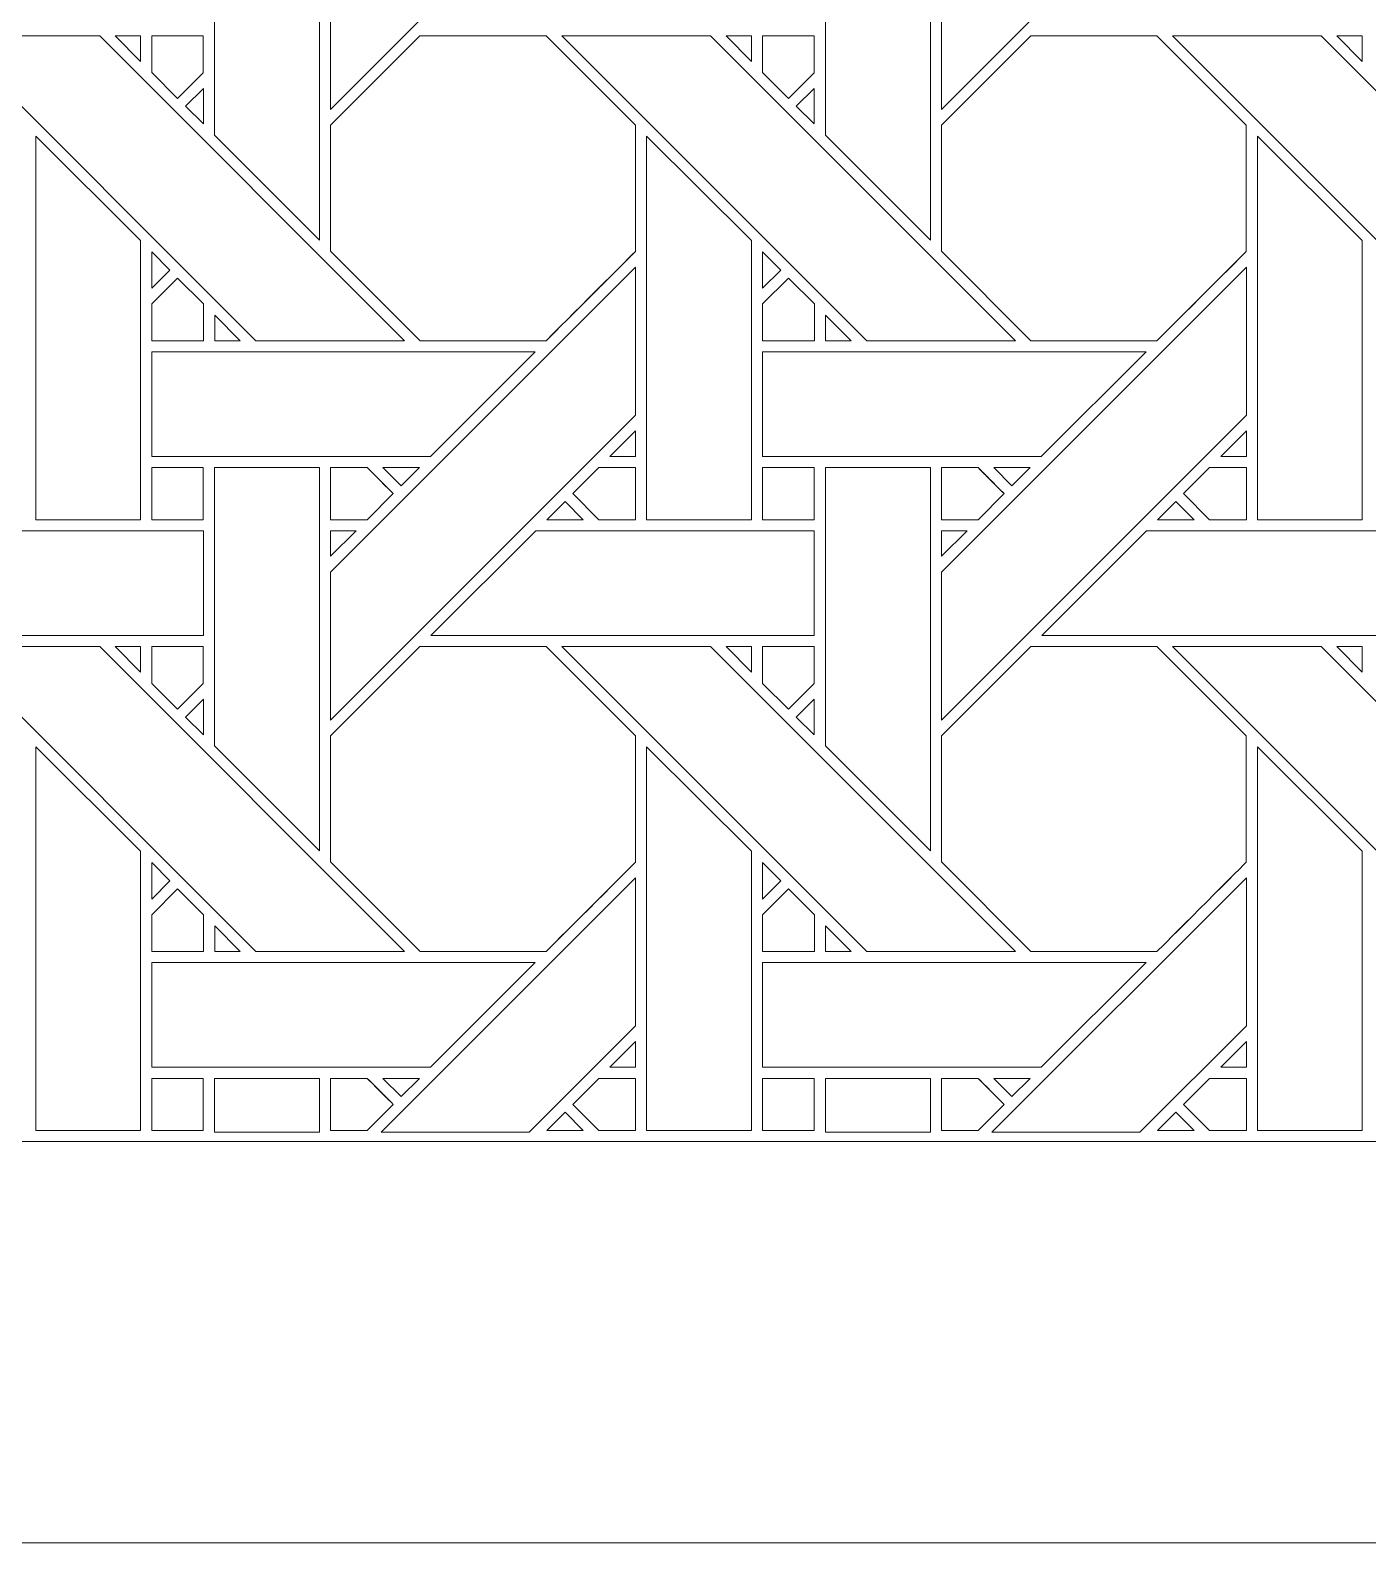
# Model space of a CAD drawing. Header units: inches. Extents: x 4.4 to 20.4, y 5.1 to 13.1.
# Drawn here: x 8.359 to 10.436, y 5.095 to 7.444 of the extents above; entities that cross this region are included whole.
import ezdxf

# ---------------------------------------------------------------- set-up
doc = ezdxf.new("R2010")
doc.units = ezdxf.units.IN
doc.header["$MEASUREMENT"] = 0
doc.layers.add('Design', color=7, linetype='Continuous', lineweight=0)

msp = doc.modelspace()

# ---------------------------------------------------------------- linework, layer by layer
at = {"layer": 'Design'}
for points, knots in [([(4.3829, 13.0948), (4.3829, 13.0948), (4.3829, 5.0948), (4.3829, 5.0948), (4.3829, 5.0948), (20.3829, 5.0948), (20.3829, 5.0948), (20.3829, 5.0948), (20.3829, 13.0948), (20.3829, 13.0948), (20.3829, 13.0948), (4.3829, 13.0948), (4.3829, 13.0948)], [0, 0, 0, 0, 1, 1, 1, 2, 2, 2, 3, 3, 3, 4, 4, 4, 4]), ([(5.0119, 5.7183), (5.0119, 5.7183), (19.7539, 5.7183), (19.7539, 5.7183), (19.7539, 5.7183), (19.7539, 12.4753), (19.7539, 12.4753), (19.7539, 12.4753), (5.0119, 12.4753), (5.0119, 12.4753), (5.0119, 12.4753), (5.0119, 5.7183), (5.0119, 5.7183)], [0, 0, 0, 0, 1, 1, 1, 2, 2, 2, 3, 3, 3, 4, 4, 4, 4]), ([(8.8255, 7.5514), (8.8255, 7.5514), (9.2992, 8.025), (9.2992, 8.025), (9.2992, 8.025), (9.2992, 7.795), (9.2992, 7.795), (9.2992, 7.795), (8.8255, 7.3213), (8.8255, 7.3213), (8.8255, 7.3213), (8.8255, 7.5514), (8.8255, 7.5514)], [0, 0, 0, 0, 1, 1, 1, 2, 2, 2, 3, 3, 3, 4, 4, 4, 4]), ([(9.7742, 7.5514), (9.7742, 7.5514), (10.2479, 8.025), (10.2479, 8.025), (10.2479, 8.025), (10.2479, 7.795), (10.2479, 7.795), (10.2479, 7.795), (9.7742, 7.3213), (9.7742, 7.3213), (9.7742, 7.3213), (9.7742, 7.5514), (9.7742, 7.5514)], [0, 0, 0, 0, 1, 1, 1, 2, 2, 2, 3, 3, 3, 4, 4, 4, 4]), ([(8.8083, 7.7136), (8.8083, 7.7136), (8.8083, 7.1184), (8.8083, 7.1184), (8.8083, 7.1184), (8.6454, 7.2814), (8.6454, 7.2814), (8.6454, 7.2814), (8.6454, 7.7136), (8.6454, 7.7136), (8.6454, 7.7136), (8.8083, 7.7136), (8.8083, 7.7136)], [0, 0, 0, 0, 1, 1, 1, 2, 2, 2, 3, 3, 3, 4, 4, 4, 4]), ([(9.7571, 7.7136), (9.7571, 7.7136), (9.7571, 7.1184), (9.7571, 7.1184), (9.7571, 7.1184), (9.5942, 7.2814), (9.5942, 7.2814), (9.5942, 7.2814), (9.5942, 7.7136), (9.5942, 7.7136), (9.5942, 7.7136), (9.7571, 7.7136), (9.7571, 7.7136)], [0, 0, 0, 0, 1, 1, 1, 2, 2, 2, 3, 3, 3, 4, 4, 4, 4]), ([(8.2359, 7.4357), (8.2359, 7.4357), (8.4669, 7.4357), (8.4669, 7.4357), (8.4669, 7.4357), (8.9405, 6.962), (8.9405, 6.962), (8.9405, 6.962), (8.7095, 6.962), (8.7095, 6.962), (8.7095, 6.962), (8.2359, 7.4357), (8.2359, 7.4357)], [0, 0, 0, 0, 1, 1, 1, 2, 2, 2, 3, 3, 3, 4, 4, 4, 4]), ([(8.5304, 7.4357), (8.5304, 7.4357), (8.5304, 7.3959), (8.5304, 7.3959), (8.5304, 7.3959), (8.491, 7.4357), (8.491, 7.4357), (8.491, 7.4357), (8.5304, 7.4357), (8.5304, 7.4357)], [0, 0, 0, 0, 1, 1, 1, 2, 2, 2, 3, 3, 3, 3]), ([(8.6278, 7.4357), (8.6278, 7.4357), (8.6278, 7.3781), (8.6278, 7.3781), (8.6278, 7.3781), (8.5879, 7.3381), (8.5879, 7.3381), (8.5879, 7.3381), (8.5476, 7.3785), (8.5476, 7.3785), (8.5476, 7.3785), (8.5476, 7.4357), (8.5476, 7.4357), (8.5476, 7.4357), (8.6278, 7.4357), (8.6278, 7.4357)], [0, 0, 0, 0, 1, 1, 1, 2, 2, 2, 3, 3, 3, 4, 4, 4, 5, 5, 5, 5]), ([(8.5879, 7.3381), (8.5879, 7.3381), (8.5476, 7.3785), (8.5476, 7.3785), (8.5476, 7.3785), (8.5476, 7.4357), (8.5476, 7.4357), (8.5476, 7.4357), (8.6278, 7.4357), (8.6278, 7.4357), (8.6278, 7.4357), (8.6278, 7.3781), (8.6278, 7.3781), (8.6278, 7.3781), (8.5879, 7.3381), (8.5879, 7.3381)], [0, 0, 0, 0, 1, 1, 1, 2, 2, 2, 3, 3, 3, 4, 4, 4, 5, 5, 5, 5]), ([(8.8255, 7.1013), (8.8255, 7.1013), (8.8255, 7.297), (8.8255, 7.297), (8.8255, 7.297), (8.9642, 7.4357), (8.9642, 7.4357), (8.9642, 7.4357), (9.1604, 7.4357), (9.1604, 7.4357), (9.1604, 7.4357), (9.2991, 7.297), (9.2991, 7.297), (9.2991, 7.297), (9.2991, 7.1007), (9.2991, 7.1007), (9.2813, 7.0828), (9.1694, 6.9711), (9.1604, 6.962), (9.1604, 6.962), (8.9647, 6.962), (8.9647, 6.962), (8.9647, 6.962), (8.8255, 7.1013), (8.8255, 7.1013)], [0, 0, 0, 0, 1, 1, 1, 2, 2, 2, 3, 3, 3, 4, 4, 4, 5, 5, 5, 6, 6, 6, 7, 7, 7, 8, 8, 8, 8]), ([(8.8255, 7.1013), (8.8255, 7.1013), (8.8255, 7.297), (8.8255, 7.297), (8.8255, 7.297), (8.9642, 7.4357), (8.9642, 7.4357), (8.9642, 7.4357), (9.1604, 7.4357), (9.1604, 7.4357), (9.1604, 7.4357), (9.2991, 7.297), (9.2991, 7.297), (9.2991, 7.297), (9.2991, 7.1007), (9.2991, 7.1007), (9.2811, 7.0826), (9.1692, 6.9709), (9.1604, 6.962), (9.1604, 6.962), (8.9647, 6.962), (8.9647, 6.962), (8.9647, 6.962), (8.8255, 7.1013), (8.8255, 7.1013)], [0, 0, 0, 0, 1, 1, 1, 2, 2, 2, 3, 3, 3, 4, 4, 4, 5, 5, 5, 6, 6, 6, 7, 7, 7, 8, 8, 8, 8]), ([(9.1846, 7.4357), (9.1846, 7.4357), (9.4156, 7.4357), (9.4156, 7.4357), (9.4156, 7.4357), (9.8892, 6.962), (9.8892, 6.962), (9.8892, 6.962), (9.6582, 6.962), (9.6582, 6.962), (9.6582, 6.962), (9.1846, 7.4357), (9.1846, 7.4357)], [0, 0, 0, 0, 1, 1, 1, 2, 2, 2, 3, 3, 3, 4, 4, 4, 4]), ([(9.4791, 7.4357), (9.4791, 7.4357), (9.4791, 7.3959), (9.4791, 7.3959), (9.4791, 7.3959), (9.4397, 7.4357), (9.4397, 7.4357), (9.4397, 7.4357), (9.4791, 7.4357), (9.4791, 7.4357)], [0, 0, 0, 0, 1, 1, 1, 2, 2, 2, 3, 3, 3, 3]), ([(9.4963, 7.3785), (9.4963, 7.3785), (9.4963, 7.4357), (9.4963, 7.4357), (9.4963, 7.4357), (9.5766, 7.4357), (9.5766, 7.4357), (9.5766, 7.4357), (9.5766, 7.3781), (9.5766, 7.3781), (9.5766, 7.3781), (9.5366, 7.3381), (9.5366, 7.3381), (9.5366, 7.3381), (9.4963, 7.3785), (9.4963, 7.3785)], [0, 0, 0, 0, 1, 1, 1, 2, 2, 2, 3, 3, 3, 4, 4, 4, 5, 5, 5, 5]), ([(9.5366, 7.3381), (9.5366, 7.3381), (9.4963, 7.3785), (9.4963, 7.3785), (9.4963, 7.3785), (9.4963, 7.4357), (9.4963, 7.4357), (9.4963, 7.4357), (9.5766, 7.4357), (9.5766, 7.4357), (9.5766, 7.4357), (9.5766, 7.3781), (9.5766, 7.3781), (9.5766, 7.3781), (9.5366, 7.3381), (9.5366, 7.3381)], [0, 0, 0, 0, 1, 1, 1, 2, 2, 2, 3, 3, 3, 4, 4, 4, 5, 5, 5, 5]), ([(9.7742, 7.1013), (9.7742, 7.1013), (9.7742, 7.297), (9.7742, 7.297), (9.7742, 7.297), (9.9129, 7.4357), (9.9129, 7.4357), (9.9129, 7.4357), (10.1091, 7.4357), (10.1091, 7.4357), (10.1091, 7.4357), (10.2478, 7.297), (10.2478, 7.297), (10.2478, 7.297), (10.2478, 7.1007), (10.2478, 7.1007), (10.23, 7.0828), (10.1181, 6.9711), (10.1091, 6.962), (10.1091, 6.962), (9.9134, 6.962), (9.9134, 6.962), (9.9134, 6.962), (9.7742, 7.1013), (9.7742, 7.1013)], [0, 0, 0, 0, 1, 1, 1, 2, 2, 2, 3, 3, 3, 4, 4, 4, 5, 5, 5, 6, 6, 6, 7, 7, 7, 8, 8, 8, 8]), ([(9.7742, 7.1013), (9.7742, 7.1013), (9.7742, 7.297), (9.7742, 7.297), (9.7742, 7.297), (9.9129, 7.4357), (9.9129, 7.4357), (9.9129, 7.4357), (10.1091, 7.4357), (10.1091, 7.4357), (10.1091, 7.4357), (10.2478, 7.297), (10.2478, 7.297), (10.2478, 7.297), (10.2478, 7.1007), (10.2478, 7.1007), (10.2302, 7.083), (10.1183, 6.9712), (10.1091, 6.962), (10.1091, 6.962), (9.9134, 6.962), (9.9134, 6.962), (9.9134, 6.962), (9.7742, 7.1013), (9.7742, 7.1013)], [0, 0, 0, 0, 1, 1, 1, 2, 2, 2, 3, 3, 3, 4, 4, 4, 5, 5, 5, 6, 6, 6, 7, 7, 7, 8, 8, 8, 8]), ([(10.1334, 7.4357), (10.1334, 7.4357), (10.3643, 7.4357), (10.3643, 7.4357), (10.3643, 7.4357), (10.8379, 6.962), (10.8379, 6.962), (10.8379, 6.962), (10.6069, 6.962), (10.6069, 6.962), (10.6069, 6.962), (10.1334, 7.4357), (10.1334, 7.4357)], [0, 0, 0, 0, 1, 1, 1, 2, 2, 2, 3, 3, 3, 4, 4, 4, 4]), ([(10.4279, 7.4357), (10.4279, 7.4357), (10.4279, 7.3959), (10.4279, 7.3959), (10.4279, 7.3959), (10.3884, 7.4357), (10.3884, 7.4357), (10.3884, 7.4357), (10.4279, 7.4357), (10.4279, 7.4357)], [0, 0, 0, 0, 1, 1, 1, 2, 2, 2, 3, 3, 3, 3]), ([(8.6279, 7.3538), (8.6279, 7.3538), (8.6279, 7.2987), (8.6279, 7.2987), (8.6279, 7.2987), (8.6001, 7.3261), (8.6001, 7.3261), (8.6001, 7.3261), (8.6279, 7.3538), (8.6279, 7.3538)], [0, 0, 0, 0, 1, 1, 1, 2, 2, 2, 3, 3, 3, 3]), ([(9.5766, 7.3538), (9.5766, 7.3538), (9.5766, 7.2987), (9.5766, 7.2987), (9.5766, 7.2987), (9.5488, 7.3261), (9.5488, 7.3261), (9.5488, 7.3261), (9.5766, 7.3538), (9.5766, 7.3538)], [0, 0, 0, 0, 1, 1, 1, 2, 2, 2, 3, 3, 3, 3]), ([(8.5303, 7.1177), (8.5303, 7.1177), (8.5303, 6.684), (8.5303, 6.684), (8.5303, 6.684), (8.3676, 6.684), (8.3676, 6.684), (8.3676, 6.684), (8.3676, 7.2799), (8.3676, 7.2799), (8.3676, 7.2799), (8.5303, 7.1177), (8.5303, 7.1177)], [0, 0, 0, 0, 1, 1, 1, 2, 2, 2, 3, 3, 3, 4, 4, 4, 4]), ([(9.4791, 7.1177), (9.4791, 7.1177), (9.4791, 6.684), (9.4791, 6.684), (9.4791, 6.684), (9.3163, 6.684), (9.3163, 6.684), (9.3163, 6.684), (9.3163, 7.2799), (9.3163, 7.2799), (9.3163, 7.2799), (9.4791, 7.1177), (9.4791, 7.1177)], [0, 0, 0, 0, 1, 1, 1, 2, 2, 2, 3, 3, 3, 4, 4, 4, 4]), ([(10.4278, 7.1177), (10.4278, 7.1177), (10.4278, 6.684), (10.4278, 6.684), (10.4278, 6.684), (10.265, 6.684), (10.265, 6.684), (10.265, 6.684), (10.265, 7.2799), (10.265, 7.2799), (10.265, 7.2799), (10.4278, 7.1177), (10.4278, 7.1177)], [0, 0, 0, 0, 1, 1, 1, 2, 2, 2, 3, 3, 3, 4, 4, 4, 4]), ([(8.5476, 7.0435), (8.5476, 7.0435), (8.5476, 7.1002), (8.5476, 7.1002), (8.5476, 7.1002), (8.5758, 7.0717), (8.5758, 7.0717), (8.5758, 7.0717), (8.5476, 7.0435), (8.5476, 7.0435)], [0, 0, 0, 0, 1, 1, 1, 2, 2, 2, 3, 3, 3, 3]), ([(9.4964, 7.0435), (9.4964, 7.0435), (9.4964, 7.1002), (9.4964, 7.1002), (9.4964, 7.1002), (9.5246, 7.0717), (9.5246, 7.0717), (9.5246, 7.0717), (9.4964, 7.0435), (9.4964, 7.0435)], [0, 0, 0, 0, 1, 1, 1, 2, 2, 2, 3, 3, 3, 3]), ([(8.8255, 6.6027), (8.8255, 6.6027), (9.2992, 7.0763), (9.2992, 7.0763), (9.2992, 7.0763), (9.2992, 6.8463), (9.2992, 6.8463), (9.2992, 6.8463), (8.8255, 6.3726), (8.8255, 6.3726), (8.8255, 6.3726), (8.8255, 6.6027), (8.8255, 6.6027)], [0, 0, 0, 0, 1, 1, 1, 2, 2, 2, 3, 3, 3, 4, 4, 4, 4]), ([(9.7742, 6.6027), (9.7742, 6.6027), (10.2479, 7.0763), (10.2479, 7.0763), (10.2479, 7.0763), (10.2479, 6.8463), (10.2479, 6.8463), (10.2479, 6.8463), (9.7742, 6.3726), (9.7742, 6.3726), (9.7742, 6.3726), (9.7742, 6.6027), (9.7742, 6.6027)], [0, 0, 0, 0, 1, 1, 1, 2, 2, 2, 3, 3, 3, 4, 4, 4, 4]), ([(8.5476, 6.9618), (8.5476, 6.9618), (8.5476, 7.0191), (8.5476, 7.0191), (8.5476, 7.0191), (8.5879, 7.0594), (8.5879, 7.0594), (8.5879, 7.0594), (8.6282, 7.0191), (8.6282, 7.0191), (8.6282, 7.0191), (8.6282, 6.9618), (8.6282, 6.9618), (8.6282, 6.9618), (8.5476, 6.9618), (8.5476, 6.9618)], [0, 0, 0, 0, 1, 1, 1, 2, 2, 2, 3, 3, 3, 4, 4, 4, 5, 5, 5, 5]), ([(8.5476, 6.9618), (8.5476, 6.9618), (8.5476, 7.0191), (8.5476, 7.0191), (8.5476, 7.0191), (8.5879, 7.0594), (8.5879, 7.0594), (8.5879, 7.0594), (8.6282, 7.0191), (8.6282, 7.0191), (8.6282, 7.0191), (8.6282, 6.9618), (8.6282, 6.9618), (8.6282, 6.9618), (8.5476, 6.9618), (8.5476, 6.9618)], [0, 0, 0, 0, 1, 1, 1, 2, 2, 2, 3, 3, 3, 4, 4, 4, 5, 5, 5, 5]), ([(9.4963, 6.9618), (9.4963, 6.9618), (9.4963, 7.0191), (9.4963, 7.0191), (9.4963, 7.0191), (9.5367, 7.0594), (9.5367, 7.0594), (9.5367, 7.0594), (9.577, 7.0191), (9.577, 7.0191), (9.577, 7.0191), (9.577, 6.9618), (9.577, 6.9618), (9.577, 6.9618), (9.4963, 6.9618), (9.4963, 6.9618)], [0, 0, 0, 0, 1, 1, 1, 2, 2, 2, 3, 3, 3, 4, 4, 4, 5, 5, 5, 5]), ([(9.5367, 7.0594), (9.5367, 7.0594), (9.577, 7.0191), (9.577, 7.0191), (9.577, 7.0191), (9.577, 6.9618), (9.577, 6.9618), (9.577, 6.9618), (9.4963, 6.9618), (9.4963, 6.9618), (9.4963, 6.9618), (9.4963, 7.0191), (9.4963, 7.0191), (9.4963, 7.0191), (9.5367, 7.0594), (9.5367, 7.0594)], [0, 0, 0, 0, 1, 1, 1, 2, 2, 2, 3, 3, 3, 4, 4, 4, 5, 5, 5, 5]), ([(8.6853, 6.962), (8.6853, 6.962), (8.6455, 6.962), (8.6455, 6.962), (8.6455, 6.962), (8.6455, 7.0018), (8.6455, 7.0018), (8.6455, 7.0018), (8.6853, 6.962), (8.6853, 6.962)], [0, 0, 0, 0, 1, 1, 1, 2, 2, 2, 3, 3, 3, 3]), ([(9.634, 6.962), (9.634, 6.962), (9.5943, 6.962), (9.5943, 6.962), (9.5943, 6.962), (9.5943, 7.0018), (9.5943, 7.0018), (9.5943, 7.0018), (9.634, 6.962), (9.634, 6.962)], [0, 0, 0, 0, 1, 1, 1, 2, 2, 2, 3, 3, 3, 3]), ([(8.5476, 6.7821), (8.5476, 6.7821), (8.5476, 6.9448), (8.5476, 6.9448), (8.5476, 6.9448), (9.1433, 6.9448), (9.1433, 6.9448), (9.1433, 6.9448), (8.9806, 6.7821), (8.9806, 6.7821), (8.9806, 6.7821), (8.5476, 6.7821), (8.5476, 6.7821)], [0, 0, 0, 0, 1, 1, 1, 2, 2, 2, 3, 3, 3, 4, 4, 4, 4]), ([(9.4964, 6.7821), (9.4964, 6.7821), (9.4964, 6.9448), (9.4964, 6.9448), (9.4964, 6.9448), (10.0921, 6.9448), (10.0921, 6.9448), (10.0921, 6.9448), (9.9293, 6.7821), (9.9293, 6.7821), (9.9293, 6.7821), (9.4964, 6.7821), (9.4964, 6.7821)], [0, 0, 0, 0, 1, 1, 1, 2, 2, 2, 3, 3, 3, 4, 4, 4, 4]), ([(9.2594, 6.7821), (9.2594, 6.7821), (9.2992, 6.8219), (9.2992, 6.8219), (9.2992, 6.8219), (9.2992, 6.7821), (9.2992, 6.7821), (9.2992, 6.7821), (9.2594, 6.7821), (9.2594, 6.7821)], [0, 0, 0, 0, 1, 1, 1, 2, 2, 2, 3, 3, 3, 3]), ([(10.2081, 6.7821), (10.2081, 6.7821), (10.2479, 6.8219), (10.2479, 6.8219), (10.2479, 6.8219), (10.2479, 6.7821), (10.2479, 6.7821), (10.2479, 6.7821), (10.2081, 6.7821), (10.2081, 6.7821)], [0, 0, 0, 0, 1, 1, 1, 2, 2, 2, 3, 3, 3, 3]), ([(8.5476, 6.684), (8.5476, 6.684), (8.5476, 6.7648), (8.5476, 6.7648), (8.5476, 6.7648), (8.6278, 6.7648), (8.6278, 6.7648), (8.6278, 6.7648), (8.6278, 6.684), (8.6278, 6.684), (8.6278, 6.684), (8.5476, 6.684), (8.5476, 6.684)], [0, 0, 0, 0, 1, 1, 1, 2, 2, 2, 3, 3, 3, 4, 4, 4, 4]), ([(8.5476, 6.7648), (8.5476, 6.7648), (8.6278, 6.7648), (8.6278, 6.7648), (8.6278, 6.7648), (8.6278, 6.684), (8.6278, 6.684), (8.6278, 6.684), (8.5476, 6.684), (8.5476, 6.684), (8.5476, 6.684), (8.5476, 6.7648), (8.5476, 6.7648)], [0, 0, 0, 0, 1, 1, 1, 2, 2, 2, 3, 3, 3, 4, 4, 4, 4]), ([(8.8083, 6.7648), (8.8083, 6.7648), (8.8083, 6.1697), (8.8083, 6.1697), (8.8083, 6.1697), (8.6454, 6.3326), (8.6454, 6.3326), (8.6454, 6.3326), (8.6454, 6.7648), (8.6454, 6.7648), (8.6454, 6.7648), (8.8083, 6.7648), (8.8083, 6.7648)], [0, 0, 0, 0, 1, 1, 1, 2, 2, 2, 3, 3, 3, 4, 4, 4, 4]), ([(8.9228, 6.7245), (8.9228, 6.7245), (8.8824, 6.684), (8.8824, 6.684), (8.8824, 6.684), (8.8255, 6.684), (8.8255, 6.684), (8.8255, 6.684), (8.8255, 6.7648), (8.8255, 6.7648), (8.8255, 6.7648), (8.8825, 6.7648), (8.8825, 6.7648), (8.8877, 6.7597), (8.9184, 6.7289), (8.9228, 6.7245)], [0, 0, 0, 0, 1, 1, 1, 2, 2, 2, 3, 3, 3, 4, 4, 4, 5, 5, 5, 5]), ([(8.8255, 6.7648), (8.8255, 6.7648), (8.8825, 6.7648), (8.8825, 6.7648), (8.8825, 6.7648), (8.9228, 6.7245), (8.9228, 6.7245), (8.9228, 6.7245), (8.8824, 6.684), (8.8824, 6.684), (8.8824, 6.684), (8.8255, 6.684), (8.8255, 6.684), (8.8255, 6.684), (8.8255, 6.7648), (8.8255, 6.7648)], [0, 0, 0, 0, 1, 1, 1, 2, 2, 2, 3, 3, 3, 4, 4, 4, 5, 5, 5, 5]), ([(8.9634, 6.7648), (8.9634, 6.7648), (8.9351, 6.7366), (8.9351, 6.7366), (8.9351, 6.7366), (8.9069, 6.7648), (8.9069, 6.7648), (8.9069, 6.7648), (8.9634, 6.7648), (8.9634, 6.7648)], [0, 0, 0, 0, 1, 1, 1, 2, 2, 2, 3, 3, 3, 3]), ([(9.242, 6.684), (9.242, 6.684), (9.2017, 6.7244), (9.2017, 6.7244), (9.2017, 6.7244), (9.2421, 6.7648), (9.2421, 6.7648), (9.2421, 6.7648), (9.2991, 6.7648), (9.2991, 6.7648), (9.2991, 6.7648), (9.2991, 6.684), (9.2991, 6.684), (9.2991, 6.684), (9.242, 6.684), (9.242, 6.684)], [0, 0, 0, 0, 1, 1, 1, 2, 2, 2, 3, 3, 3, 4, 4, 4, 5, 5, 5, 5]), ([(9.2017, 6.7244), (9.2017, 6.7244), (9.2421, 6.7648), (9.2421, 6.7648), (9.2421, 6.7648), (9.2991, 6.7648), (9.2991, 6.7648), (9.2991, 6.7648), (9.2991, 6.684), (9.2991, 6.684), (9.2991, 6.684), (9.242, 6.684), (9.242, 6.684), (9.242, 6.684), (9.2017, 6.7244), (9.2017, 6.7244)], [0, 0, 0, 0, 1, 1, 1, 2, 2, 2, 3, 3, 3, 4, 4, 4, 5, 5, 5, 5]), ([(9.4963, 6.7648), (9.4963, 6.7648), (9.5766, 6.7648), (9.5766, 6.7648), (9.5766, 6.7648), (9.5766, 6.684), (9.5766, 6.684), (9.5766, 6.684), (9.4963, 6.684), (9.4963, 6.684), (9.4963, 6.684), (9.4963, 6.7648), (9.4963, 6.7648)], [0, 0, 0, 0, 1, 1, 1, 2, 2, 2, 3, 3, 3, 4, 4, 4, 4]), ([(9.5766, 6.7648), (9.5766, 6.7648), (9.5766, 6.684), (9.5766, 6.684), (9.5766, 6.684), (9.4963, 6.684), (9.4963, 6.684), (9.4963, 6.684), (9.4963, 6.7648), (9.4963, 6.7648), (9.4963, 6.7648), (9.5766, 6.7648), (9.5766, 6.7648)], [0, 0, 0, 0, 1, 1, 1, 2, 2, 2, 3, 3, 3, 4, 4, 4, 4]), ([(9.7571, 6.7648), (9.7571, 6.7648), (9.7571, 6.1697), (9.7571, 6.1697), (9.7571, 6.1697), (9.5942, 6.3326), (9.5942, 6.3326), (9.5942, 6.3326), (9.5942, 6.7648), (9.5942, 6.7648), (9.5942, 6.7648), (9.7571, 6.7648), (9.7571, 6.7648)], [0, 0, 0, 0, 1, 1, 1, 2, 2, 2, 3, 3, 3, 4, 4, 4, 4]), ([(9.8716, 6.7245), (9.8716, 6.7245), (9.8312, 6.684), (9.8312, 6.684), (9.8312, 6.684), (9.7742, 6.684), (9.7742, 6.684), (9.7742, 6.684), (9.7742, 6.7648), (9.7742, 6.7648), (9.7742, 6.7648), (9.8313, 6.7648), (9.8313, 6.7648), (9.8364, 6.7597), (9.8672, 6.7289), (9.8716, 6.7245)], [0, 0, 0, 0, 1, 1, 1, 2, 2, 2, 3, 3, 3, 4, 4, 4, 5, 5, 5, 5]), ([(9.7742, 6.7648), (9.7742, 6.7648), (9.8313, 6.7648), (9.8313, 6.7648), (9.8369, 6.7592), (9.8716, 6.7245), (9.8716, 6.7245), (9.8716, 6.7245), (9.8312, 6.684), (9.8312, 6.684), (9.8312, 6.684), (9.7742, 6.684), (9.7742, 6.684), (9.7742, 6.684), (9.7742, 6.7648), (9.7742, 6.7648)], [0, 0, 0, 0, 1, 1, 1, 2, 2, 2, 3, 3, 3, 4, 4, 4, 5, 5, 5, 5]), ([(9.9121, 6.7648), (9.9121, 6.7648), (9.8838, 6.7366), (9.8838, 6.7366), (9.8838, 6.7366), (9.8556, 6.7648), (9.8556, 6.7648), (9.8556, 6.7648), (9.9121, 6.7648), (9.9121, 6.7648)], [0, 0, 0, 0, 1, 1, 1, 2, 2, 2, 3, 3, 3, 3]), ([(10.1907, 6.684), (10.1907, 6.684), (10.1504, 6.7244), (10.1504, 6.7244), (10.1504, 6.7244), (10.1908, 6.7648), (10.1908, 6.7648), (10.1908, 6.7648), (10.2479, 6.7648), (10.2479, 6.7648), (10.2479, 6.7648), (10.2479, 6.684), (10.2479, 6.684), (10.2479, 6.684), (10.1907, 6.684), (10.1907, 6.684)], [0, 0, 0, 0, 1, 1, 1, 2, 2, 2, 3, 3, 3, 4, 4, 4, 5, 5, 5, 5]), ([(10.1504, 6.7244), (10.1504, 6.7244), (10.1908, 6.7648), (10.1908, 6.7648), (10.1908, 6.7648), (10.2479, 6.7648), (10.2479, 6.7648), (10.2479, 6.7648), (10.2479, 6.684), (10.2479, 6.684), (10.2479, 6.684), (10.1907, 6.684), (10.1907, 6.684), (10.1907, 6.684), (10.1504, 6.7244), (10.1504, 6.7244)], [0, 0, 0, 0, 1, 1, 1, 2, 2, 2, 3, 3, 3, 4, 4, 4, 5, 5, 5, 5]), ([(9.2178, 6.684), (9.2178, 6.684), (9.1613, 6.684), (9.1613, 6.684), (9.1613, 6.684), (9.1896, 6.7123), (9.1896, 6.7123), (9.1896, 6.7123), (9.2178, 6.684), (9.2178, 6.684)], [0, 0, 0, 0, 1, 1, 1, 2, 2, 2, 3, 3, 3, 3]), ([(10.1666, 6.684), (10.1666, 6.684), (10.11, 6.684), (10.11, 6.684), (10.11, 6.684), (10.1383, 6.7123), (10.1383, 6.7123), (10.1383, 6.7123), (10.1666, 6.684), (10.1666, 6.684)], [0, 0, 0, 0, 1, 1, 1, 2, 2, 2, 3, 3, 3, 3]), ([(8.0326, 6.5041), (8.0326, 6.5041), (8.1954, 6.6669), (8.1954, 6.6669), (8.1954, 6.6669), (8.6279, 6.6669), (8.6279, 6.6669), (8.6279, 6.6669), (8.6279, 6.5041), (8.6279, 6.5041), (8.6279, 6.5041), (8.0326, 6.5041), (8.0326, 6.5041)], [0, 0, 0, 0, 1, 1, 1, 2, 2, 2, 3, 3, 3, 4, 4, 4, 4]), ([(8.8653, 6.6669), (8.8653, 6.6669), (8.8255, 6.6271), (8.8255, 6.6271), (8.8255, 6.6271), (8.8255, 6.6669), (8.8255, 6.6669), (8.8255, 6.6669), (8.8653, 6.6669), (8.8653, 6.6669)], [0, 0, 0, 0, 1, 1, 1, 2, 2, 2, 3, 3, 3, 3]), ([(8.9813, 6.5041), (8.9813, 6.5041), (9.1442, 6.6669), (9.1442, 6.6669), (9.1442, 6.6669), (9.5766, 6.6669), (9.5766, 6.6669), (9.5766, 6.6669), (9.5766, 6.5041), (9.5766, 6.5041), (9.5766, 6.5041), (8.9813, 6.5041), (8.9813, 6.5041)], [0, 0, 0, 0, 1, 1, 1, 2, 2, 2, 3, 3, 3, 4, 4, 4, 4]), ([(9.8141, 6.6669), (9.8141, 6.6669), (9.7742, 6.6271), (9.7742, 6.6271), (9.7742, 6.6271), (9.7742, 6.6669), (9.7742, 6.6669), (9.7742, 6.6669), (9.8141, 6.6669), (9.8141, 6.6669)], [0, 0, 0, 0, 1, 1, 1, 2, 2, 2, 3, 3, 3, 3]), ([(9.9301, 6.5041), (9.9301, 6.5041), (10.0929, 6.6669), (10.0929, 6.6669), (10.0929, 6.6669), (10.5253, 6.6669), (10.5253, 6.6669), (10.5253, 6.6669), (10.5253, 6.5041), (10.5253, 6.5041), (10.5253, 6.5041), (9.9301, 6.5041), (9.9301, 6.5041)], [0, 0, 0, 0, 1, 1, 1, 2, 2, 2, 3, 3, 3, 4, 4, 4, 4]), ([(8.2359, 6.487), (8.2359, 6.487), (8.4669, 6.487), (8.4669, 6.487), (8.4669, 6.487), (8.9405, 6.0133), (8.9405, 6.0133), (8.9405, 6.0133), (8.7095, 6.0133), (8.7095, 6.0133), (8.7095, 6.0133), (8.2359, 6.487), (8.2359, 6.487)], [0, 0, 0, 0, 1, 1, 1, 2, 2, 2, 3, 3, 3, 4, 4, 4, 4]), ([(8.5304, 6.487), (8.5304, 6.487), (8.5304, 6.4471), (8.5304, 6.4471), (8.5304, 6.4471), (8.491, 6.487), (8.491, 6.487), (8.491, 6.487), (8.5304, 6.487), (8.5304, 6.487)], [0, 0, 0, 0, 1, 1, 1, 2, 2, 2, 3, 3, 3, 3]), ([(8.5476, 6.487), (8.5476, 6.487), (8.6278, 6.487), (8.6278, 6.487), (8.6278, 6.487), (8.6278, 6.4294), (8.6278, 6.4294), (8.6278, 6.4294), (8.5879, 6.3894), (8.5879, 6.3894), (8.5879, 6.3894), (8.5476, 6.4297), (8.5476, 6.4297), (8.5476, 6.4297), (8.5476, 6.487), (8.5476, 6.487)], [0, 0, 0, 0, 1, 1, 1, 2, 2, 2, 3, 3, 3, 4, 4, 4, 5, 5, 5, 5]), ([(8.5879, 6.3894), (8.5879, 6.3894), (8.5476, 6.4297), (8.5476, 6.4297), (8.5476, 6.4297), (8.5476, 6.487), (8.5476, 6.487), (8.5476, 6.487), (8.6278, 6.487), (8.6278, 6.487), (8.6278, 6.487), (8.6278, 6.4294), (8.6278, 6.4294), (8.6278, 6.4294), (8.5879, 6.3894), (8.5879, 6.3894)], [0, 0, 0, 0, 1, 1, 1, 2, 2, 2, 3, 3, 3, 4, 4, 4, 5, 5, 5, 5]), ([(8.8255, 6.1526), (8.8255, 6.1526), (8.8255, 6.3482), (8.8255, 6.3482), (8.8255, 6.3482), (8.9642, 6.4869), (8.9642, 6.4869), (8.9642, 6.4869), (9.1604, 6.4869), (9.1604, 6.4869), (9.1604, 6.4869), (9.2991, 6.3482), (9.2991, 6.3482), (9.2991, 6.3482), (9.2991, 6.152), (9.2991, 6.152), (9.2813, 6.1341), (9.1694, 6.0223), (9.1604, 6.0133), (9.1604, 6.0133), (8.9647, 6.0133), (8.9647, 6.0133), (8.9647, 6.0133), (8.8255, 6.1526), (8.8255, 6.1526)], [0, 0, 0, 0, 1, 1, 1, 2, 2, 2, 3, 3, 3, 4, 4, 4, 5, 5, 5, 6, 6, 6, 7, 7, 7, 8, 8, 8, 8]), ([(8.9647, 6.0133), (8.9647, 6.0133), (8.8255, 6.1526), (8.8255, 6.1526), (8.8255, 6.1526), (8.8255, 6.3482), (8.8255, 6.3482), (8.8255, 6.3482), (8.9642, 6.4869), (8.9642, 6.4869), (8.9642, 6.4869), (9.1604, 6.4869), (9.1604, 6.4869), (9.1604, 6.4869), (9.2991, 6.3482), (9.2991, 6.3482), (9.2991, 6.3482), (9.2991, 6.152), (9.2991, 6.152), (9.2812, 6.1339), (9.1693, 6.0222), (9.1604, 6.0133), (9.1604, 6.0133), (8.9647, 6.0133), (8.9647, 6.0133)], [0, 0, 0, 0, 1, 1, 1, 2, 2, 2, 3, 3, 3, 4, 4, 4, 5, 5, 5, 6, 6, 6, 7, 7, 7, 8, 8, 8, 8]), ([(9.1846, 6.487), (9.1846, 6.487), (9.4156, 6.487), (9.4156, 6.487), (9.4156, 6.487), (9.8892, 6.0133), (9.8892, 6.0133), (9.8892, 6.0133), (9.6582, 6.0133), (9.6582, 6.0133), (9.6582, 6.0133), (9.1846, 6.487), (9.1846, 6.487)], [0, 0, 0, 0, 1, 1, 1, 2, 2, 2, 3, 3, 3, 4, 4, 4, 4]), ([(9.4791, 6.487), (9.4791, 6.487), (9.4791, 6.4471), (9.4791, 6.4471), (9.4791, 6.4471), (9.4397, 6.487), (9.4397, 6.487), (9.4397, 6.487), (9.4791, 6.487), (9.4791, 6.487)], [0, 0, 0, 0, 1, 1, 1, 2, 2, 2, 3, 3, 3, 3]), ([(9.4963, 6.487), (9.4963, 6.487), (9.5766, 6.487), (9.5766, 6.487), (9.5766, 6.487), (9.5766, 6.4294), (9.5766, 6.4294), (9.5766, 6.4294), (9.5366, 6.3894), (9.5366, 6.3894), (9.5366, 6.3894), (9.4963, 6.4297), (9.4963, 6.4297), (9.4963, 6.4297), (9.4963, 6.487), (9.4963, 6.487)], [0, 0, 0, 0, 1, 1, 1, 2, 2, 2, 3, 3, 3, 4, 4, 4, 5, 5, 5, 5]), ([(9.5366, 6.3894), (9.5366, 6.3894), (9.4963, 6.4297), (9.4963, 6.4297), (9.4963, 6.4297), (9.4963, 6.487), (9.4963, 6.487), (9.4963, 6.487), (9.5766, 6.487), (9.5766, 6.487), (9.5766, 6.487), (9.5766, 6.4294), (9.5766, 6.4294), (9.5766, 6.4294), (9.5366, 6.3894), (9.5366, 6.3894)], [0, 0, 0, 0, 1, 1, 1, 2, 2, 2, 3, 3, 3, 4, 4, 4, 5, 5, 5, 5]), ([(9.7742, 6.1526), (9.7742, 6.1526), (9.7742, 6.3482), (9.7742, 6.3482), (9.7742, 6.3482), (9.9129, 6.4869), (9.9129, 6.4869), (9.9129, 6.4869), (10.1091, 6.4869), (10.1091, 6.4869), (10.1091, 6.4869), (10.2478, 6.3482), (10.2478, 6.3482), (10.2478, 6.3482), (10.2478, 6.152), (10.2478, 6.152), (10.23, 6.1341), (10.1181, 6.0223), (10.1091, 6.0133), (10.1091, 6.0133), (9.9134, 6.0133), (9.9134, 6.0133), (9.9134, 6.0133), (9.7742, 6.1526), (9.7742, 6.1526)], [0, 0, 0, 0, 1, 1, 1, 2, 2, 2, 3, 3, 3, 4, 4, 4, 5, 5, 5, 6, 6, 6, 7, 7, 7, 8, 8, 8, 8]), ([(9.9134, 6.0133), (9.9134, 6.0133), (9.7742, 6.1526), (9.7742, 6.1526), (9.7742, 6.1526), (9.7742, 6.3482), (9.7742, 6.3482), (9.7742, 6.3482), (9.9129, 6.4869), (9.9129, 6.4869), (9.9129, 6.4869), (10.1091, 6.4869), (10.1091, 6.4869), (10.1091, 6.4869), (10.2478, 6.3482), (10.2478, 6.3482), (10.2478, 6.3482), (10.2478, 6.152), (10.2478, 6.152), (10.2301, 6.1341), (10.1182, 6.0224), (10.1091, 6.0133), (10.1091, 6.0133), (9.9134, 6.0133), (9.9134, 6.0133)], [0, 0, 0, 0, 1, 1, 1, 2, 2, 2, 3, 3, 3, 4, 4, 4, 5, 5, 5, 6, 6, 6, 7, 7, 7, 8, 8, 8, 8]), ([(10.1334, 6.487), (10.1334, 6.487), (10.3643, 6.487), (10.3643, 6.487), (10.3643, 6.487), (10.838, 6.0133), (10.838, 6.0133), (10.838, 6.0133), (10.6069, 6.0133), (10.6069, 6.0133), (10.6069, 6.0133), (10.1334, 6.487), (10.1334, 6.487)], [0, 0, 0, 0, 1, 1, 1, 2, 2, 2, 3, 3, 3, 4, 4, 4, 4]), ([(10.4279, 6.487), (10.4279, 6.487), (10.4279, 6.4471), (10.4279, 6.4471), (10.4279, 6.4471), (10.3884, 6.487), (10.3884, 6.487), (10.3884, 6.487), (10.4279, 6.487), (10.4279, 6.487)], [0, 0, 0, 0, 1, 1, 1, 2, 2, 2, 3, 3, 3, 3]), ([(8.6279, 6.4051), (8.6279, 6.4051), (8.6279, 6.35), (8.6279, 6.35), (8.6279, 6.35), (8.6001, 6.3773), (8.6001, 6.3773), (8.6001, 6.3773), (8.6279, 6.4051), (8.6279, 6.4051)], [0, 0, 0, 0, 1, 1, 1, 2, 2, 2, 3, 3, 3, 3]), ([(9.5766, 6.4051), (9.5766, 6.4051), (9.5766, 6.35), (9.5766, 6.35), (9.5766, 6.35), (9.5488, 6.3773), (9.5488, 6.3773), (9.5488, 6.3773), (9.5766, 6.4051), (9.5766, 6.4051)], [0, 0, 0, 0, 1, 1, 1, 2, 2, 2, 3, 3, 3, 3]), ([(8.5303, 5.7353), (8.5303, 5.7353), (8.3676, 5.7353), (8.3676, 5.7353), (8.3676, 5.7353), (8.3676, 6.3311), (8.3676, 6.3311), (8.3676, 6.3311), (8.5303, 6.169), (8.5303, 6.169), (8.5303, 6.169), (8.5303, 5.7353), (8.5303, 5.7353)], [0, 0, 0, 0, 1, 1, 1, 2, 2, 2, 3, 3, 3, 4, 4, 4, 4]), ([(9.4791, 5.7353), (9.4791, 5.7353), (9.3163, 5.7353), (9.3163, 5.7353), (9.3163, 5.7353), (9.3163, 6.3311), (9.3163, 6.3311), (9.3163, 6.3311), (9.4791, 6.169), (9.4791, 6.169), (9.4791, 6.169), (9.4791, 5.7353), (9.4791, 5.7353)], [0, 0, 0, 0, 1, 1, 1, 2, 2, 2, 3, 3, 3, 4, 4, 4, 4]), ([(10.4278, 5.7353), (10.4278, 5.7353), (10.265, 5.7353), (10.265, 5.7353), (10.265, 5.7353), (10.265, 6.3311), (10.265, 6.3311), (10.265, 6.3311), (10.4278, 6.169), (10.4278, 6.169), (10.4278, 6.169), (10.4278, 5.7353), (10.4278, 5.7353)], [0, 0, 0, 0, 1, 1, 1, 2, 2, 2, 3, 3, 3, 4, 4, 4, 4]), ([(8.5758, 6.1229), (8.5758, 6.1229), (8.5476, 6.0947), (8.5476, 6.0947), (8.5476, 6.0947), (8.5476, 6.1515), (8.5476, 6.1515), (8.5476, 6.1515), (8.5758, 6.1229), (8.5758, 6.1229)], [0, 0, 0, 0, 1, 1, 1, 2, 2, 2, 3, 3, 3, 3]), ([(9.5246, 6.1229), (9.5246, 6.1229), (9.4964, 6.0947), (9.4964, 6.0947), (9.4964, 6.0947), (9.4964, 6.1515), (9.4964, 6.1515), (9.4964, 6.1515), (9.5246, 6.1229), (9.5246, 6.1229)], [0, 0, 0, 0, 1, 1, 1, 2, 2, 2, 3, 3, 3, 3]), ([(8.5476, 6.0131), (8.5476, 6.0131), (8.5476, 6.0704), (8.5476, 6.0704), (8.5476, 6.0704), (8.5879, 6.1107), (8.5879, 6.1107), (8.5879, 6.1107), (8.6282, 6.0704), (8.6282, 6.0704), (8.6282, 6.0704), (8.6282, 6.0131), (8.6282, 6.0131), (8.6282, 6.0131), (8.5476, 6.0131), (8.5476, 6.0131)], [0, 0, 0, 0, 1, 1, 1, 2, 2, 2, 3, 3, 3, 4, 4, 4, 5, 5, 5, 5]), ([(8.5476, 6.0704), (8.5476, 6.0704), (8.5879, 6.1107), (8.5879, 6.1107), (8.5879, 6.1107), (8.6282, 6.0704), (8.6282, 6.0704), (8.6282, 6.0704), (8.6282, 6.0131), (8.6282, 6.0131), (8.6282, 6.0131), (8.5476, 6.0131), (8.5476, 6.0131), (8.5476, 6.0131), (8.5476, 6.0704), (8.5476, 6.0704)], [0, 0, 0, 0, 1, 1, 1, 2, 2, 2, 3, 3, 3, 4, 4, 4, 5, 5, 5, 5]), ([(8.9038, 5.7323), (8.9038, 5.7323), (9.2992, 6.1276), (9.2992, 6.1276), (9.2992, 6.1276), (9.2992, 5.8975), (9.2992, 5.8975), (9.2992, 5.8975), (9.1339, 5.7323), (9.1339, 5.7323), (9.1339, 5.7323), (8.9038, 5.7323), (8.9038, 5.7323)], [0, 0, 0, 0, 1, 1, 1, 2, 2, 2, 3, 3, 3, 4, 4, 4, 4]), ([(9.4963, 6.0131), (9.4963, 6.0131), (9.4963, 6.0704), (9.4963, 6.0704), (9.4963, 6.0704), (9.5367, 6.1107), (9.5367, 6.1107), (9.5367, 6.1107), (9.577, 6.0704), (9.577, 6.0704), (9.577, 6.0704), (9.577, 6.0131), (9.577, 6.0131), (9.577, 6.0131), (9.4963, 6.0131), (9.4963, 6.0131)], [0, 0, 0, 0, 1, 1, 1, 2, 2, 2, 3, 3, 3, 4, 4, 4, 5, 5, 5, 5]), ([(9.4963, 6.0704), (9.4963, 6.0704), (9.5367, 6.1107), (9.5367, 6.1107), (9.5367, 6.1107), (9.577, 6.0704), (9.577, 6.0704), (9.577, 6.0704), (9.577, 6.0131), (9.577, 6.0131), (9.577, 6.0131), (9.4963, 6.0131), (9.4963, 6.0131), (9.4963, 6.0131), (9.4963, 6.0704), (9.4963, 6.0704)], [0, 0, 0, 0, 1, 1, 1, 2, 2, 2, 3, 3, 3, 4, 4, 4, 5, 5, 5, 5]), ([(9.8526, 5.7323), (9.8526, 5.7323), (10.2479, 6.1276), (10.2479, 6.1276), (10.2479, 6.1276), (10.2479, 5.8975), (10.2479, 5.8975), (10.2479, 5.8975), (10.0827, 5.7323), (10.0827, 5.7323), (10.0827, 5.7323), (9.8526, 5.7323), (9.8526, 5.7323)], [0, 0, 0, 0, 1, 1, 1, 2, 2, 2, 3, 3, 3, 4, 4, 4, 4]), ([(8.6455, 6.0531), (8.6455, 6.0531), (8.6853, 6.0133), (8.6853, 6.0133), (8.6853, 6.0133), (8.6455, 6.0133), (8.6455, 6.0133), (8.6455, 6.0133), (8.6455, 6.0531), (8.6455, 6.0531)], [0, 0, 0, 0, 1, 1, 1, 2, 2, 2, 3, 3, 3, 3]), ([(9.634, 6.0133), (9.634, 6.0133), (9.5943, 6.0133), (9.5943, 6.0133), (9.5943, 6.0133), (9.5943, 6.0531), (9.5943, 6.0531), (9.5943, 6.0531), (9.634, 6.0133), (9.634, 6.0133)], [0, 0, 0, 0, 1, 1, 1, 2, 2, 2, 3, 3, 3, 3]), ([(8.5476, 5.8334), (8.5476, 5.8334), (8.5476, 5.9961), (8.5476, 5.9961), (8.5476, 5.9961), (9.1433, 5.9961), (9.1433, 5.9961), (9.1433, 5.9961), (8.9806, 5.8334), (8.9806, 5.8334), (8.9806, 5.8334), (8.5476, 5.8334), (8.5476, 5.8334)], [0, 0, 0, 0, 1, 1, 1, 2, 2, 2, 3, 3, 3, 4, 4, 4, 4]), ([(9.4964, 5.8334), (9.4964, 5.8334), (9.4964, 5.9961), (9.4964, 5.9961), (9.4964, 5.9961), (10.0921, 5.9961), (10.0921, 5.9961), (10.0921, 5.9961), (9.9293, 5.8334), (9.9293, 5.8334), (9.9293, 5.8334), (9.4964, 5.8334), (9.4964, 5.8334)], [0, 0, 0, 0, 1, 1, 1, 2, 2, 2, 3, 3, 3, 4, 4, 4, 4]), ([(9.2992, 5.8334), (9.2992, 5.8334), (9.2594, 5.8334), (9.2594, 5.8334), (9.2594, 5.8334), (9.2992, 5.8732), (9.2992, 5.8732), (9.2992, 5.8732), (9.2992, 5.8334), (9.2992, 5.8334)], [0, 0, 0, 0, 1, 1, 1, 2, 2, 2, 3, 3, 3, 3]), ([(10.2479, 5.8334), (10.2479, 5.8334), (10.2081, 5.8334), (10.2081, 5.8334), (10.2081, 5.8334), (10.2479, 5.8732), (10.2479, 5.8732), (10.2479, 5.8732), (10.2479, 5.8334), (10.2479, 5.8334)], [0, 0, 0, 0, 1, 1, 1, 2, 2, 2, 3, 3, 3, 3]), ([(8.6278, 5.8161), (8.6278, 5.8161), (8.6278, 5.7353), (8.6278, 5.7353), (8.6278, 5.7353), (8.5476, 5.7353), (8.5476, 5.7353), (8.5476, 5.7353), (8.5476, 5.8161), (8.5476, 5.8161), (8.5476, 5.8161), (8.6278, 5.8161), (8.6278, 5.8161)], [0, 0, 0, 0, 1, 1, 1, 2, 2, 2, 3, 3, 3, 4, 4, 4, 4]), ([(8.6278, 5.7353), (8.6278, 5.7353), (8.5476, 5.7353), (8.5476, 5.7353), (8.5476, 5.7353), (8.5476, 5.8161), (8.5476, 5.8161), (8.5476, 5.8161), (8.6278, 5.8161), (8.6278, 5.8161), (8.6278, 5.8161), (8.6278, 5.7353), (8.6278, 5.7353)], [0, 0, 0, 0, 1, 1, 1, 2, 2, 2, 3, 3, 3, 4, 4, 4, 4]), ([(8.8083, 5.7323), (8.8083, 5.7323), (8.6454, 5.7323), (8.6454, 5.7323), (8.6454, 5.7323), (8.6454, 5.8161), (8.6454, 5.8161), (8.6454, 5.8161), (8.8083, 5.8161), (8.8083, 5.8161), (8.8083, 5.8161), (8.8083, 5.7323), (8.8083, 5.7323)], [0, 0, 0, 0, 1, 1, 1, 2, 2, 2, 3, 3, 3, 4, 4, 4, 4]), ([(8.8255, 5.8161), (8.8255, 5.8161), (8.8825, 5.8161), (8.8825, 5.8161), (8.8877, 5.811), (8.9184, 5.7802), (8.9228, 5.7757), (8.9228, 5.7757), (8.8824, 5.7353), (8.8824, 5.7353), (8.8824, 5.7353), (8.8255, 5.7353), (8.8255, 5.7353), (8.8255, 5.7353), (8.8255, 5.8161), (8.8255, 5.8161)], [0, 0, 0, 0, 1, 1, 1, 2, 2, 2, 3, 3, 3, 4, 4, 4, 5, 5, 5, 5]), ([(8.8255, 5.7353), (8.8255, 5.7353), (8.8255, 5.8161), (8.8255, 5.8161), (8.8255, 5.8161), (8.8825, 5.8161), (8.8825, 5.8161), (8.8879, 5.8107), (8.9187, 5.7799), (8.9228, 5.7757), (8.9228, 5.7757), (8.8824, 5.7353), (8.8824, 5.7353), (8.8824, 5.7353), (8.8255, 5.7353), (8.8255, 5.7353)], [0, 0, 0, 0, 1, 1, 1, 2, 2, 2, 3, 3, 3, 4, 4, 4, 5, 5, 5, 5]), ([(8.9634, 5.8161), (8.9634, 5.8161), (8.9351, 5.7879), (8.9351, 5.7879), (8.9351, 5.7879), (8.9069, 5.8161), (8.9069, 5.8161), (8.9069, 5.8161), (8.9634, 5.8161), (8.9634, 5.8161)], [0, 0, 0, 0, 1, 1, 1, 2, 2, 2, 3, 3, 3, 3]), ([(9.2421, 5.8161), (9.2421, 5.8161), (9.2991, 5.8161), (9.2991, 5.8161), (9.2991, 5.8161), (9.2991, 5.7353), (9.2991, 5.7353), (9.2991, 5.7353), (9.242, 5.7353), (9.242, 5.7353), (9.242, 5.7353), (9.2017, 5.7757), (9.2017, 5.7757), (9.2017, 5.7757), (9.2421, 5.8161), (9.2421, 5.8161)], [0, 0, 0, 0, 1, 1, 1, 2, 2, 2, 3, 3, 3, 4, 4, 4, 5, 5, 5, 5]), ([(9.2991, 5.7353), (9.2991, 5.7353), (9.242, 5.7353), (9.242, 5.7353), (9.242, 5.7353), (9.2017, 5.7757), (9.2017, 5.7757), (9.2017, 5.7757), (9.2421, 5.8161), (9.2421, 5.8161), (9.2421, 5.8161), (9.2991, 5.8161), (9.2991, 5.8161), (9.2991, 5.8161), (9.2991, 5.7353), (9.2991, 5.7353)], [0, 0, 0, 0, 1, 1, 1, 2, 2, 2, 3, 3, 3, 4, 4, 4, 5, 5, 5, 5]), ([(9.4963, 5.8161), (9.4963, 5.8161), (9.5766, 5.8161), (9.5766, 5.8161), (9.5766, 5.8161), (9.5766, 5.7353), (9.5766, 5.7353), (9.5766, 5.7353), (9.4963, 5.7353), (9.4963, 5.7353), (9.4963, 5.7353), (9.4963, 5.8161), (9.4963, 5.8161)], [0, 0, 0, 0, 1, 1, 1, 2, 2, 2, 3, 3, 3, 4, 4, 4, 4]), ([(9.5766, 5.7353), (9.5766, 5.7353), (9.4963, 5.7353), (9.4963, 5.7353), (9.4963, 5.7353), (9.4963, 5.8161), (9.4963, 5.8161), (9.4963, 5.8161), (9.5766, 5.8161), (9.5766, 5.8161), (9.5766, 5.8161), (9.5766, 5.7353), (9.5766, 5.7353)], [0, 0, 0, 0, 1, 1, 1, 2, 2, 2, 3, 3, 3, 4, 4, 4, 4]), ([(9.7571, 5.7323), (9.7571, 5.7323), (9.5942, 5.7323), (9.5942, 5.7323), (9.5942, 5.7323), (9.5942, 5.8161), (9.5942, 5.8161), (9.5942, 5.8161), (9.7571, 5.8161), (9.7571, 5.8161), (9.7571, 5.8161), (9.7571, 5.7323), (9.7571, 5.7323)], [0, 0, 0, 0, 1, 1, 1, 2, 2, 2, 3, 3, 3, 4, 4, 4, 4]), ([(9.7742, 5.8161), (9.7742, 5.8161), (9.8313, 5.8161), (9.8313, 5.8161), (9.8364, 5.811), (9.8672, 5.7802), (9.8716, 5.7757), (9.8716, 5.7757), (9.8312, 5.7353), (9.8312, 5.7353), (9.8312, 5.7353), (9.7742, 5.7353), (9.7742, 5.7353), (9.7742, 5.7353), (9.7742, 5.8161), (9.7742, 5.8161)], [0, 0, 0, 0, 1, 1, 1, 2, 2, 2, 3, 3, 3, 4, 4, 4, 5, 5, 5, 5]), ([(9.7742, 5.7353), (9.7742, 5.7353), (9.7742, 5.8161), (9.7742, 5.8161), (9.7742, 5.8161), (9.8313, 5.8161), (9.8313, 5.8161), (9.8367, 5.8106), (9.8716, 5.7757), (9.8716, 5.7757), (9.8716, 5.7757), (9.8312, 5.7353), (9.8312, 5.7353), (9.8312, 5.7353), (9.7742, 5.7353), (9.7742, 5.7353)], [0, 0, 0, 0, 1, 1, 1, 2, 2, 2, 3, 3, 3, 4, 4, 4, 5, 5, 5, 5]), ([(9.9121, 5.8161), (9.9121, 5.8161), (9.8838, 5.7879), (9.8838, 5.7879), (9.8838, 5.7879), (9.8556, 5.8161), (9.8556, 5.8161), (9.8556, 5.8161), (9.9121, 5.8161), (9.9121, 5.8161)], [0, 0, 0, 0, 1, 1, 1, 2, 2, 2, 3, 3, 3, 3]), ([(10.1908, 5.8161), (10.1908, 5.8161), (10.2479, 5.8161), (10.2479, 5.8161), (10.2479, 5.8161), (10.2479, 5.7353), (10.2479, 5.7353), (10.2479, 5.7353), (10.1907, 5.7353), (10.1907, 5.7353), (10.1907, 5.7353), (10.1504, 5.7757), (10.1504, 5.7757), (10.1504, 5.7757), (10.1908, 5.8161), (10.1908, 5.8161)], [0, 0, 0, 0, 1, 1, 1, 2, 2, 2, 3, 3, 3, 4, 4, 4, 5, 5, 5, 5]), ([(10.2479, 5.7353), (10.2479, 5.7353), (10.1907, 5.7353), (10.1907, 5.7353), (10.1907, 5.7353), (10.1504, 5.7757), (10.1504, 5.7757), (10.1504, 5.7757), (10.1908, 5.8161), (10.1908, 5.8161), (10.1908, 5.8161), (10.2479, 5.8161), (10.2479, 5.8161), (10.2479, 5.8161), (10.2479, 5.7353), (10.2479, 5.7353)], [0, 0, 0, 0, 1, 1, 1, 2, 2, 2, 3, 3, 3, 4, 4, 4, 5, 5, 5, 5]), ([(9.1613, 5.7353), (9.1613, 5.7353), (9.1896, 5.7636), (9.1896, 5.7636), (9.1896, 5.7636), (9.2178, 5.7353), (9.2178, 5.7353), (9.2178, 5.7353), (9.1613, 5.7353), (9.1613, 5.7353)], [0, 0, 0, 0, 1, 1, 1, 2, 2, 2, 3, 3, 3, 3]), ([(10.11, 5.7353), (10.11, 5.7353), (10.1383, 5.7636), (10.1383, 5.7636), (10.1383, 5.7636), (10.1666, 5.7353), (10.1666, 5.7353), (10.1666, 5.7353), (10.11, 5.7353), (10.11, 5.7353)], [0, 0, 0, 0, 1, 1, 1, 2, 2, 2, 3, 3, 3, 3])]:
    msp.add_open_spline(points, degree=3, knots=knots, dxfattribs=at)

doc.saveas('drawing.dxf')
